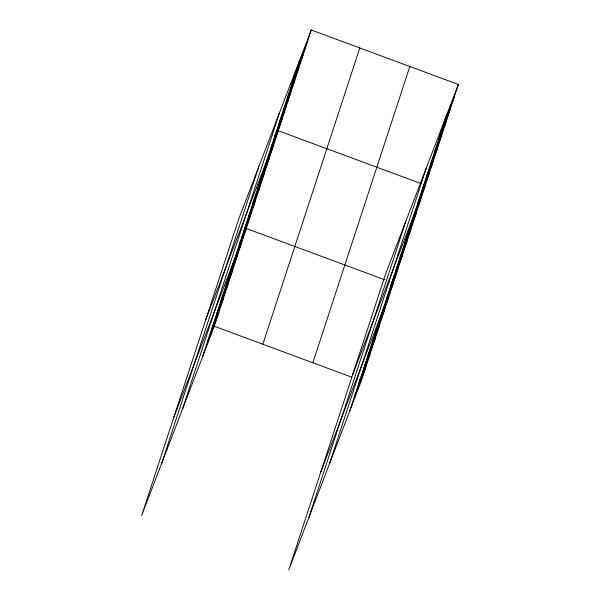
<?xml version="1.0" encoding="UTF-8"?>
<svg xmlns="http://www.w3.org/2000/svg" width="600" height="600" viewBox="0 0 600 600"><rect width="100%" height="100%" fill="white"/><g stroke="black" fill="none" stroke-linecap="round" stroke-linejoin="round"><path stroke-width="0.9" d="M161.775 463.11L258.743 166.837M182.512 409.088L279.48 112.815M202.635 356.655L299.603 60.39M311.272 30L238.62 219.27L141.653 515.535L214.305 326.272L311.272 30L458.347 84.465L361.38 380.73L288.728 570L385.695 273.728L458.347 84.465M262.837 344.243L359.805 47.97M312.847 362.76L409.815 66.488M308.858 517.567L405.825 221.303M329.595 463.553L426.562 167.28M349.718 411.12L446.685 114.847M295.485 72.975L307.147 42.593M291.368 85.567L303.03 55.185M287.243 98.16L298.905 67.778M283.125 110.752L294.788 80.363M279 123.345L290.663 92.955M274.882 135.938L286.545 105.547M270.757 148.53L282.42 118.14M205.65 320.002L278.303 130.733L421.05 183.593M262.065 175.087L273.728 144.697M257.498 189.053L269.16 158.663M252.923 203.017L264.585 172.635M248.355 216.99L260.017 186.6M243.78 230.955L255.442 200.565M239.205 244.92L250.875 214.538M173.648 417.765L246.3 228.502L384.713 279.757M230.062 272.858L241.733 242.468M225.495 286.822L237.157 256.433M220.92 300.788L232.59 270.405M216.353 314.752L228.015 284.37M211.778 328.725L223.447 298.335M207.21 342.69L218.873 312.3M442.567 127.44L454.23 97.058M438.442 140.032L450.112 109.642M434.325 152.625L445.987 122.235M430.2 165.218L441.87 134.828M426.082 177.81L437.745 147.42M421.957 190.395L433.627 160.012M417.84 202.987L429.502 172.605M352.725 374.46L425.385 185.197L423.645 184.553M409.147 229.545L420.81 199.163M404.572 243.517L416.243 213.127M400.005 257.483L411.668 227.093M395.43 271.447L407.1 241.065M390.862 285.413L402.525 255.03M386.287 299.385L397.95 268.995M320.73 472.23L393.382 282.96L391.65 282.322M377.145 327.315L388.808 296.933M372.577 341.288L384.24 310.897M368.002 355.252L379.665 324.862M363.435 369.218L375.097 338.835M358.86 383.183L370.522 352.8M354.293 397.155L365.955 366.765M214.305 326.272L351.847 377.205M359.647 380.093L361.38 380.73"/></g></svg>
